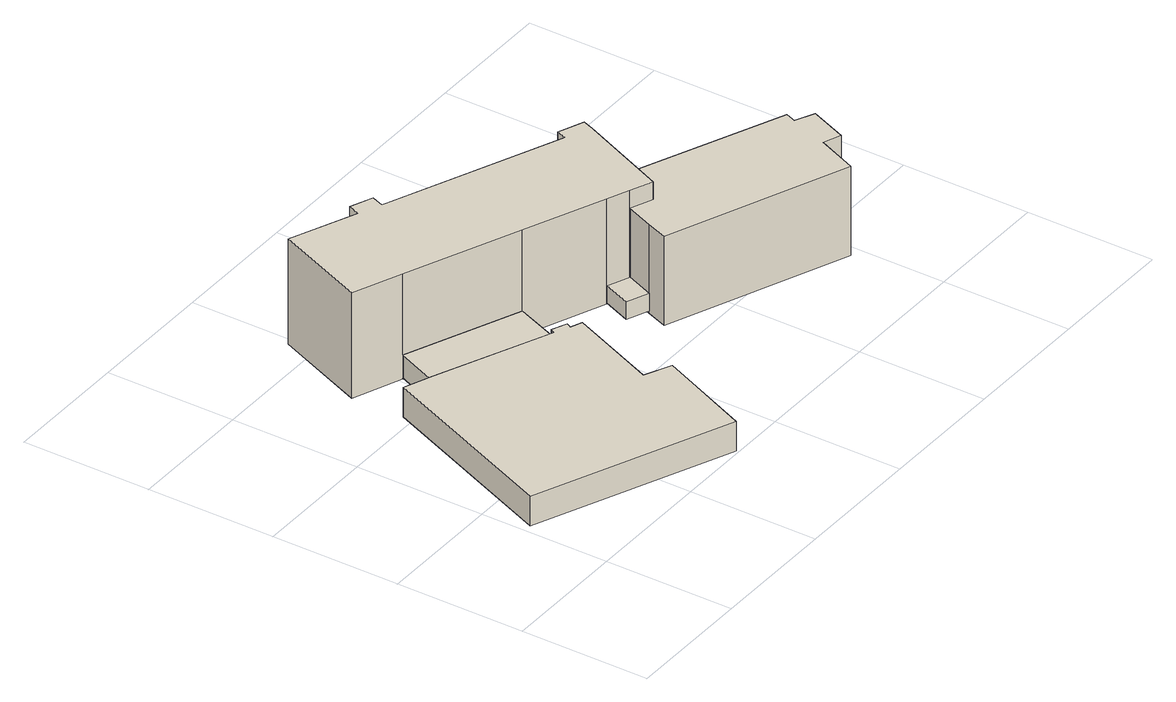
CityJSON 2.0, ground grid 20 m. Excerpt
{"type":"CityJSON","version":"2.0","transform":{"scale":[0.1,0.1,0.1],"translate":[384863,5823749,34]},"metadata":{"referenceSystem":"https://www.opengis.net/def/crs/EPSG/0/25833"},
"CityObjects":{
"building1":{"type":"Building","attributes":{"Gemeindeschluessel":"11000012","BezugspunktDach":"2200","function":"31001_2071","measuredHeight":4.69,"storeysAboveGround":1},"address":[{"country":"Germany","locality":"Berlin","thoroughfareNumber":"202 (2)","thoroughfareName":"Kurt-Schumacher-Damm"}],"geometry":[{"type":"Solid","lod":"1","boundaries":[[[[0,1,2,3,4,5,6,7,8,9,10]],[[11,12,13,14,15,16,17,18,19,20,21]],[[11,21,10,9]],[[12,11,9,8]],[[13,12,8,7]],[[14,13,7,6]],[[15,14,6,5]],[[16,15,5,4]],[[17,16,4,3]],[[18,17,3,2]],[[19,18,2,1]],[[20,19,1,0]],[[21,20,0,10]]]]}]},
"building2":{"type":"Building","attributes":{"Gemeindeschluessel":"11000012","function":"31001_2071"},"address":[{"country":"Germany","locality":"Berlin","thoroughfareNumber":"202 (1)","thoroughfareName":"Kurt-Schumacher-Damm"}],"children":["building2-1","building2-2"]},
"building2-1":{"type":"BuildingPart","attributes":{"BezugspunktDach":"2200","measuredHeight":16.91,"storeysAboveGround":6},"parents":["building2"],"geometry":[{"type":"Solid","lod":"1","boundaries":[[[[22,23,24,25,26,27,28,29,30,31,32,33,34,35,36,37]],[[38,39,40,41,42,43,44,45,46,47,48,49,50,51,52,53]],[[38,53,37,36]],[[39,38,36,35]],[[40,39,35,34]],[[41,40,34,33]],[[42,41,33,32]],[[43,42,32,31]],[[44,43,31,30]],[[45,44,30,29]],[[46,45,29,28]],[[47,46,28,27]],[[48,47,27,26]],[[49,48,26,25]],[[50,49,25,24]],[[51,50,24,23]],[[52,51,23,22],[54,55,56,57]],[[53,52,22,37]],[[56,55,54,57]]]]}]},
"building2-2":{"type":"BuildingPart","attributes":{"BezugspunktDach":"2200","measuredHeight":3.75,"storeysAboveGround":6},"parents":["building2"],"geometry":[{"type":"Solid","lod":"1","boundaries":[[[[58,59,57,56,60]],[[55,54,61,62,63]],[[55,63,60,56]],[[61,54,57,59]],[[62,61,59,58]],[[63,62,58,60]],[[54,55,56,57]]]]}]},
"building3":{"type":"Building","attributes":{"Gemeindeschluessel":"11000012","BezugspunktDach":"2200","function":"31001_2071","measuredHeight":2.83,"storeysAboveGround":1},"address":[{"country":"Germany","locality":"Berlin","thoroughfareNumber":"202 (3)","thoroughfareName":"Kurt-Schumacher-Damm"}],"geometry":[{"type":"Solid","lod":"1","boundaries":[[[[64,65,66,67]],[[68,69,70,71]],[[68,71,67,66]],[[69,68,66,65]],[[70,69,65,64]],[[71,70,64,67]]]]}]},
"building4":{"type":"Building","attributes":{"Gemeindeschluessel":"11000012","BezugspunktDach":"2200","function":"31001_2071","measuredHeight":14.31,"storeysAboveGround":5},"address":[{"country":"Germany","locality":"Berlin","thoroughfareNumber":"202","thoroughfareName":"Kurt-Schumacher-Damm"}],"geometry":[{"type":"Solid","lod":"1","boundaries":[[[[72,73,74,75,76,77,78,79,80,81,82]],[[83,84,85,86,87,88,89,90,91,92,93]],[[83,93,82,81]],[[84,83,81,80]],[[85,84,80,79]],[[86,85,79,78]],[[87,86,78,77]],[[88,87,77,76]],[[89,88,76,75]],[[90,89,75,74]],[[91,90,74,73]],[[92,91,73,72]],[[93,92,72,82]]]]}]}
},
"vertices":[
[311,2,53],[374,147,53],[333,166,53],[391,303,53],[373,310,53],[377,318,53],[354,328,53],[351,321,53],[175,396,53],[130,414,53],[10,129,53],[130,414,6],[175,396,6],[351,321,6],[354,328,6],[377,318,6],[373,310,6],[391,303,6],[333,166,6],[374,147,6],[311,2,6],[10,129,6],
[205,465,174],[380,392,174],[504,340,174],[538,326,174],[572,312,174],[600,377,174],[632,451,174],[638,467,174],[599,483,174],[593,468,174],[325,580,174],[332,599,174],[297,613,174],[290,595,174],[188,638,174],[129,496,174],[188,638,5],[290,595,5],[297,613,5],[332,599,5],[325,580,5],[593,468,5],[599,483,5],[638,467,5],[632,451,5],[600,377,5],[572,312,5],[538,326,5],[504,340,5],[380,392,5],[205,465,5],[129,496,5],[380,392,7],[205,465,7],[205,465,44],[380,392,44],
[351,321,44],[354,328,44],[175,396,44],[354,328,7],[351,321,7],[175,396,7],
[520,283,35],[538,326,35],[504,340,35],[486,297,35],[504,340,7],[538,326,7],[520,283,7],[486,297,7],
[784,138,146],[810,200,146],[837,189,146],[861,247,146],[832,261,146],[838,277,146],[600,377,146],[572,312,146],[538,326,146],[520,283,146],[507,250,146],[520,283,3],[538,326,3],[572,312,3],[600,377,3],[838,277,3],[832,261,3],[861,247,3],[837,189,3],[810,200,3],[784,138,3],[507,250,3]
]}
